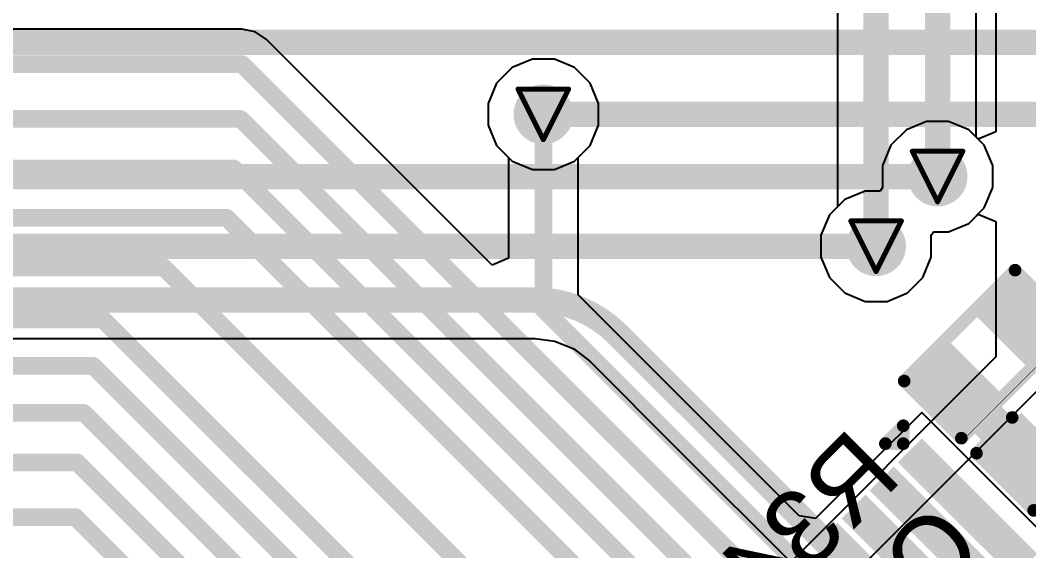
# Model space of a CAD drawing. Header units: inches. Extents: x 0 to 5359, y 0 to 5098.
# Drawn here: x 44.52 to 54.64, y 69.36 to 74.69 of the extents above; entities that cross this region are included whole.
import ezdxf

# ---------------------------------------------------------------- set-up
doc = ezdxf.new("R2010")
doc.units = ezdxf.units.IN
for name, color, linetype in [('Bottom Layer', 5, 'Continuous'), ('Bottom Overlay', 54, 'Continuous'), ('Bottom Paste', 16, 'Continuous'), ('Bottom Solder', 6, 'Continuous'), ('Drill Drawing', 1, 'Continuous'), ('Layer 1', 16, 'Continuous'), ('Layer 2', 76, 'Continuous'), ('Top Layer', 1, 'Continuous'), ('Top Overlay', 2, 'Continuous'), ('Top Paste', 8, 'Continuous'), ('Top Solder', 216, 'Continuous'), ('Via Holes', 16, 'Continuous')]:
    doc.layers.add(name, color=color, linetype=linetype)
doc.styles.add('Arial', font='', dxfattribs={"height": 0.2})
doc.styles.get('Arial').set_extended_font_data('Arial')

# ---------------------------------------------------------------- blocks, each defined once
blk = doc.blocks.new('LQFP_128_EP_14_14__40')
at = {"layer": 'Top Layer'}
for points in [[(-6.85, 6.3), (-6.85, 6.1), (-8.35, 6.1), (-8.35, 6.3)], [(-6.85, 5.9), (-6.85, 5.7), (-8.35, 5.7), (-8.35, 5.9)], [(-6.85, 5.5), (-6.85, 5.3), (-8.35, 5.3), (-8.35, 5.5)], [(-6.85, 5.1), (-6.85, 4.9), (-8.35, 4.9), (-8.35, 5.1)]]:
    blk.add_hatch(color=1, dxfattribs=at).paths.add_polyline_path(points)
at = {"layer": 'Top Paste'}
for points in [[(-6.85, 6.3), (-6.85, 6.1), (-8.35, 6.1), (-8.35, 6.3)], [(-6.85, 5.9), (-6.85, 5.7), (-8.35, 5.7), (-8.35, 5.9)], [(-6.85, 5.5), (-6.85, 5.3), (-8.35, 5.3), (-8.35, 5.5)], [(-6.85, 5.1), (-6.85, 4.9), (-8.35, 4.9), (-8.35, 5.1)]]:
    blk.add_hatch(color=8, dxfattribs=at).paths.add_polyline_path(points)
at = {"layer": 'Top Solder'}
for points in [[(-6.78, 6.37), (-6.78, 6.03), (-8.42, 6.03), (-8.42, 6.37)], [(-6.78, 5.97), (-6.78, 5.63), (-8.42, 5.63), (-8.42, 5.97)], [(-6.78, 5.57), (-6.78, 5.23), (-8.42, 5.23), (-8.42, 5.57)], [(-6.78, 5.17), (-6.78, 4.83), (-8.42, 4.83), (-8.42, 5.17)]]:
    blk.add_hatch(color=216, dxfattribs=at).paths.add_polyline_path(points)
at = {"layer": 'Top Overlay'}
for points in [[(-8.514, 6.2, 0.127, 0.127, 0), (-8.641, 6.327, 0.127, 0.127, 0)], [(-8.641, 6.073, 0.127, 0.127, 0), (-8.641, 6.327, 0.127, 0.127, 0)], [(-8.641, 6.073, 0.127, 0.127, 0), (-8.514, 6.2, 0.127, 0.127, 0)]]:
    blk.add_lwpolyline(points, format="xyseb", dxfattribs=at)
for points in [[(-8.673, 6.327, 0.0635, 0.0635, 1), (-8.609, 6.327, 0.0635, 0.0635, 1)], [(-8.673, 6.327, 0.0635, 0.0635, 1), (-8.609, 6.327, 0.0635, 0.0635, 1)], [(-8.546, 6.2, 0.0635, 0.0635, 1), (-8.482, 6.2, 0.0635, 0.0635, 1)], [(-8.546, 6.2, 0.0635, 0.0635, 1), (-8.482, 6.2, 0.0635, 0.0635, 1)], [(-8.673, 6.073, 0.0635, 0.0635, 1), (-8.609, 6.073, 0.0635, 0.0635, 1)], [(-8.673, 6.073, 0.0635, 0.0635, 1), (-8.609, 6.073, 0.0635, 0.0635, 1)]]:
    blk.add_lwpolyline(points, format="xyseb", close=True, dxfattribs=at)
blk = doc.blocks.new('R___0402_B_141')
at = {"layer": 'Bottom Layer'}
for points in [[(-0.241, 0.318), (-0.241, -0.318), (-0.699, -0.318), (-0.699, 0.318)], [(0.699, 0.318), (0.699, -0.318), (0.241, -0.318), (0.241, 0.318)]]:
    blk.add_hatch(color=5, dxfattribs=at).paths.add_polyline_path(points)
at = {"layer": 'Bottom Paste'}
for points in [[(-0.241, 0.318), (-0.241, -0.318), (-0.699, -0.318), (-0.699, 0.318)], [(0.699, 0.318), (0.699, -0.318), (0.241, -0.318), (0.241, 0.318)]]:
    blk.add_hatch(color=16, dxfattribs=at).paths.add_polyline_path(points)
at = {"layer": 'Bottom Solder'}
for points in [[(-0.186, 0.373), (-0.186, -0.373), (-0.754, -0.373), (-0.754, 0.373)], [(0.754, 0.373), (0.754, -0.373), (0.186, -0.373), (0.186, 0.373)]]:
    blk.add_hatch(color=6, dxfattribs=at).paths.add_polyline_path(points)
at = {"layer": 'Bottom Overlay'}
for points in [[(0.787, 0.406, 0.127, 0.127, 0), (-0.787, 0.406, 0.127, 0.127, 0)], [(-0.787, -0.406, 0.127, 0.127, 0), (-0.787, 0.406, 0.127, 0.127, 0)], [(0.813, 0.432, 0.00323, 0.00323, 0), (-0.813, 0.432, 0.00323, 0.00323, 0)], [(0.787, -0.406, 0.127, 0.127, 0), (0.787, 0.406, 0.127, 0.127, 0)], [(0.787, -0.406, 0.127, 0.127, 0), (-0.787, -0.406, 0.127, 0.127, 0)]]:
    blk.add_lwpolyline(points, format="xyseb", dxfattribs=at)
for points in [[(-0.819, 0.406, 0.0635, 0.0635, 1), (-0.756, 0.406, 0.0635, 0.0635, 1)], [(-0.819, 0.406, 0.0635, 0.0635, 1), (-0.756, 0.406, 0.0635, 0.0635, 1)], [(-0.814, 0.432, 0.00161, 0.00161, 1), (-0.812, 0.432, 0.00161, 0.00161, 1)], [(0.756, 0.406, 0.0635, 0.0635, 1), (0.819, 0.406, 0.0635, 0.0635, 1)], [(0.756, 0.406, 0.0635, 0.0635, 1), (0.819, 0.406, 0.0635, 0.0635, 1)], [(0.812, 0.432, 0.00161, 0.00161, 1), (0.814, 0.432, 0.00161, 0.00161, 1)], [(-0.819, -0.406, 0.0635, 0.0635, 1), (-0.756, -0.406, 0.0635, 0.0635, 1)], [(-0.819, -0.406, 0.0635, 0.0635, 1), (-0.756, -0.406, 0.0635, 0.0635, 1)], [(0.756, -0.406, 0.0635, 0.0635, 1), (0.819, -0.406, 0.0635, 0.0635, 1)], [(0.756, -0.406, 0.0635, 0.0635, 1), (0.819, -0.406, 0.0635, 0.0635, 1)]]:
    blk.add_lwpolyline(points, format="xyseb", close=True, dxfattribs=at)
blk = doc.blocks.new('C___0402_B_329')
at = {"layer": 'Bottom Layer'}
for points in [[(-0.241, 0.318), (-0.241, -0.318), (-0.699, -0.318), (-0.699, 0.318)], [(0.699, 0.318), (0.699, -0.318), (0.241, -0.318), (0.241, 0.318)]]:
    blk.add_hatch(color=5, dxfattribs=at).paths.add_polyline_path(points)
at = {"layer": 'Bottom Paste'}
for points in [[(-0.241, 0.318), (-0.241, -0.318), (-0.699, -0.318), (-0.699, 0.318)], [(0.699, 0.318), (0.699, -0.318), (0.241, -0.318), (0.241, 0.318)]]:
    blk.add_hatch(color=16, dxfattribs=at).paths.add_polyline_path(points)
at = {"layer": 'Bottom Solder'}
for points in [[(-0.181, 0.377), (-0.181, -0.377), (-0.758, -0.377), (-0.758, 0.377)], [(0.758, 0.377), (0.758, -0.377), (0.181, -0.377), (0.181, 0.377)]]:
    blk.add_hatch(color=6, dxfattribs=at).paths.add_polyline_path(points)
at = {"layer": 'Bottom Overlay'}
for points in [[(-0.279, 0.406, 0.127, 0.127, 0), (-0.787, 0.406, 0.127, 0.127, 0)], [(-0.787, -0.406, 0.127, 0.127, 0), (-0.787, 0.406, 0.127, 0.127, 0)], [(0.787, 0.406, 0.127, 0.127, 0), (0.279, 0.406, 0.127, 0.127, 0)], [(0.787, -0.406, 0.127, 0.127, 0), (0.787, 0.406, 0.127, 0.127, 0)], [(-0.279, -0.406, 0.127, 0.127, 0), (-0.787, -0.406, 0.127, 0.127, 0)], [(0.787, -0.406, 0.127, 0.127, 0), (0.279, -0.406, 0.127, 0.127, 0)]]:
    blk.add_lwpolyline(points, format="xyseb", dxfattribs=at)
for points in [[(-0.819, 0.406, 0.0635, 0.0635, 1), (-0.756, 0.406, 0.0635, 0.0635, 1)], [(-0.819, 0.406, 0.0635, 0.0635, 1), (-0.756, 0.406, 0.0635, 0.0635, 1)], [(-0.311, 0.406, 0.0635, 0.0635, 1), (-0.248, 0.406, 0.0635, 0.0635, 1)], [(0.248, 0.406, 0.0635, 0.0635, 1), (0.311, 0.406, 0.0635, 0.0635, 1)], [(0.756, 0.406, 0.0635, 0.0635, 1), (0.819, 0.406, 0.0635, 0.0635, 1)], [(0.756, 0.406, 0.0635, 0.0635, 1), (0.819, 0.406, 0.0635, 0.0635, 1)], [(-0.819, -0.406, 0.0635, 0.0635, 1), (-0.756, -0.406, 0.0635, 0.0635, 1)], [(-0.819, -0.406, 0.0635, 0.0635, 1), (-0.756, -0.406, 0.0635, 0.0635, 1)], [(-0.311, -0.406, 0.0635, 0.0635, 1), (-0.248, -0.406, 0.0635, 0.0635, 1)], [(0.248, -0.406, 0.0635, 0.0635, 1), (0.311, -0.406, 0.0635, 0.0635, 1)], [(0.756, -0.406, 0.0635, 0.0635, 1), (0.819, -0.406, 0.0635, 0.0635, 1)], [(0.756, -0.406, 0.0635, 0.0635, 1), (0.819, -0.406, 0.0635, 0.0635, 1)]]:
    blk.add_lwpolyline(points, format="xyseb", close=True, dxfattribs=at)

msp = doc.modelspace()

# ---------------------------------------------------------------- hatches: boundary and pattern name
at = {"layer": 'Bottom Layer'}
h = msp.add_hatch(color=5, dxfattribs=at)
edge = h.paths.add_edge_path()
edge.add_arc((49.77, 73.746), 0.3, 0, 360)
h = msp.add_hatch(color=5, dxfattribs=at)
edge = h.paths.add_edge_path()
edge.add_arc((53.729, 73.121), 0.3, 0, 360)
h = msp.add_hatch(color=5, dxfattribs=at)
edge = h.paths.add_edge_path()
edge.add_arc((53.111, 72.421), 0.3, 0, 360)
at = {"layer": 'Layer 1'}
h = msp.add_hatch(color=16, dxfattribs=at)
edge = h.paths.add_edge_path()
edge.add_arc((49.77, 73.746), 0.3, 0, 360)
h = msp.add_hatch(color=16, dxfattribs=at)
edge = h.paths.add_edge_path()
edge.add_arc((53.729, 73.121), 0.3, 0, 360)
h = msp.add_hatch(color=16, dxfattribs=at)
edge = h.paths.add_edge_path()
edge.add_arc((53.111, 72.421), 0.3, 0, 360)
at = {"layer": 'Layer 2'}
h = msp.add_hatch(color=76, dxfattribs=at)
edge = h.paths.add_edge_path()
edge.add_arc((49.77, 73.746), 0.3, 0, 360)
h = msp.add_hatch(color=76, dxfattribs=at)
edge = h.paths.add_edge_path()
edge.add_arc((53.729, 73.121), 0.3, 0, 360)
h = msp.add_hatch(color=76, dxfattribs=at)
edge = h.paths.add_edge_path()
edge.add_arc((53.111, 72.421), 0.3, 0, 360)
at = {"layer": 'Top Layer'}
h = msp.add_hatch(color=1, dxfattribs=at)
edge = h.paths.add_edge_path()
edge.add_arc((49.77, 73.746), 0.3, 0, 360)
h = msp.add_hatch(color=1, dxfattribs=at)
edge = h.paths.add_edge_path()
edge.add_arc((53.729, 73.121), 0.3, 0, 360)
h = msp.add_hatch(color=1, dxfattribs=at)
edge = h.paths.add_edge_path()
edge.add_arc((53.111, 72.421), 0.3, 0, 360)
at = {"layer": 'Via Holes'}
h = msp.add_hatch(color=7, dxfattribs=at)
edge = h.paths.add_edge_path()
edge.add_arc((49.77, 73.746), 0.15, 0, 360)
h = msp.add_hatch(color=7, dxfattribs=at)
edge = h.paths.add_edge_path()
edge.add_arc((53.729, 73.121), 0.15, 0, 360)
h = msp.add_hatch(color=7, dxfattribs=at)
edge = h.paths.add_edge_path()
edge.add_arc((53.111, 72.421), 0.15, 0, 360)

# ---------------------------------------------------------------- linework, layer by layer
at = {"layer": 'Bottom Layer'}
for p, q in [((41.631, 71.494), (49.68, 71.494)), ((49.68, 71.494), (49.682, 71.494)), ((49.682, 71.494), (49.687, 71.494)), ((49.687, 71.494), (49.886, 71.468)), ((49.886, 71.468), (50.076, 71.389)), ((50.076, 71.389), (50.236, 71.267)), ((50.236, 71.267), (50.238, 71.263)), ((50.238, 71.263), (50.24, 71.262)), ((50.24, 71.262), (50.24, 71.262)), ((50.24, 71.262), (51.125, 70.377)), ((51.125, 70.377), (51.129, 70.372)), ((51.129, 70.372), (51.131, 70.371)), ((51.131, 70.371), (51.131, 70.37)), ((51.131, 70.37), (52.279, 69.223))]:
    msp.add_line(p, q, dxfattribs=at)
for points in [[(40.204, 74.47, 0.254, 0.254, 0), (69.319, 74.47, 0.254, 0.254, 0)], [(49.77, 73.746, 0.254, 0.254, 0), (68.3, 73.746, 0.254, 0.254, 0)], [(40.57, 73.121, 0.254, 0.254, 0), (53.729, 73.121, 0.254, 0.254, 0)], [(41.003, 72.421, 0.254, 0.254, 0), (53.111, 72.421, 0.254, 0.254, 0)], [(54.632, 71.703, 0.381, 0.381, 0), (55.2, 72.271, 0.381, 0.381, 0)], [(41.631, 71.882, 0.254, 0.254, 0), (49.68, 71.882, 0.254, 0.254, 0)], [(49.68, 71.882, 0.254, 0.254, 0), (49.683, 71.882, 0.254, 0.254, 0)], [(49.683, 71.882, 0.254, 0.254, -0.198564), (50.513, 71.538, 0.254, 0.254, 0)], [(50.513, 71.538, 0.254, 0.254, 0), (50.514, 71.537, 0.254, 0.254, 0)], [(50.514, 71.537, 0.254, 0.254, 0), (51.4, 70.651, 0.254, 0.254, 0)], [(53.645, 71.068, 0.178, 0.178, 0), (53.842, 71.068, 0.178, 0.178, 0)], [(53.905, 71.005, 0.381, 0.381, 0), (55.356, 69.554, 0.381, 0.381, 0)], [(53.842, 71.068, 0.178, 0.178, 0), (53.905, 71.005, 0.178, 0.178, 0)], [(51.4, 70.651, 0.254, 0.254, 0), (51.406, 70.645, 0.254, 0.254, 0)], [(51.406, 70.645, 0.254, 0.254, 0), (58.375, 63.675, 0.254, 0.254, 0)]]:
    msp.add_lwpolyline(points, format="xyseb", dxfattribs=at)
for points in [[(49.706, 73.746, 0.127, 0.127, 1), (49.833, 73.746, 0.127, 0.127, 1)], [(53.665, 73.121, 0.127, 0.127, 1), (53.792, 73.121, 0.127, 0.127, 1)], [(53.048, 72.421, 0.127, 0.127, 1), (53.175, 72.421, 0.127, 0.127, 1)], [(49.617, 71.882, 0.127, 0.127, 1), (49.744, 71.882, 0.127, 0.127, 1)], [(49.617, 71.882, 0.127, 0.127, 1), (49.744, 71.882, 0.127, 0.127, 1)], [(49.619, 71.882, 0.127, 0.127, 1), (49.746, 71.882, 0.127, 0.127, 1)], [(49.619, 71.882, 0.127, 0.127, 1), (49.746, 71.882, 0.127, 0.127, 1)], [(54.537, 71.703, 0.191, 0.191, 1), (54.728, 71.703, 0.191, 0.191, 1)], [(50.449, 71.538, 0.127, 0.127, 1), (50.576, 71.538, 0.127, 0.127, 1)], [(50.449, 71.538, 0.127, 0.127, 1), (50.576, 71.538, 0.127, 0.127, 1)], [(50.451, 71.537, 0.127, 0.127, 1), (50.578, 71.537, 0.127, 0.127, 1)], [(50.451, 71.537, 0.127, 0.127, 1), (50.578, 71.537, 0.127, 0.127, 1)], [(53.6, 71.068, 0.0889, 0.0889, 1), (53.689, 71.068, 0.0889, 0.0889, 1)], [(53.81, 71.005, 0.191, 0.191, 1), (54, 71.005, 0.191, 0.191, 1)], [(53.798, 71.068, 0.0889, 0.0889, 1), (53.887, 71.068, 0.0889, 0.0889, 1)], [(53.798, 71.068, 0.0889, 0.0889, 1), (53.887, 71.068, 0.0889, 0.0889, 1)], [(53.861, 71.005, 0.0889, 0.0889, 1), (53.95, 71.005, 0.0889, 0.0889, 1)], [(51.337, 70.651, 0.127, 0.127, 1), (51.464, 70.651, 0.127, 0.127, 1)], [(51.337, 70.651, 0.127, 0.127, 1), (51.464, 70.651, 0.127, 0.127, 1)], [(51.343, 70.645, 0.127, 0.127, 1), (51.47, 70.645, 0.127, 0.127, 1)], [(51.343, 70.645, 0.127, 0.127, 1), (51.47, 70.645, 0.127, 0.127, 1)]]:
    msp.add_lwpolyline(points, format="xyseb", close=True, dxfattribs=at)
at = {"layer": 'Drill Drawing'}
for points in [[(49.516, 74, 0.0508, 0.0508, 0), (50.024, 74, 0.0508, 0.0508, 0)], [(49.516, 74, 0.0508, 0.0508, 0), (49.77, 73.492, 0.0508, 0.0508, 0)], [(49.77, 73.492, 0.0508, 0.0508, 0), (50.024, 74, 0.0508, 0.0508, 0)], [(53.475, 73.375, 0.0508, 0.0508, 0), (53.983, 73.375, 0.0508, 0.0508, 0)], [(53.475, 73.375, 0.0508, 0.0508, 0), (53.729, 72.867, 0.0508, 0.0508, 0)], [(53.729, 72.867, 0.0508, 0.0508, 0), (53.983, 73.375, 0.0508, 0.0508, 0)], [(52.857, 72.675, 0.0508, 0.0508, 0), (53.365, 72.675, 0.0508, 0.0508, 0)], [(52.857, 72.675, 0.0508, 0.0508, 0), (53.111, 72.167, 0.0508, 0.0508, 0)], [(53.111, 72.167, 0.0508, 0.0508, 0), (53.365, 72.675, 0.0508, 0.0508, 0)]]:
    msp.add_lwpolyline(points, format="xyseb", dxfattribs=at)
for points in [[(49.503, 74, 0.0254, 0.0254, 1), (49.528, 74, 0.0254, 0.0254, 1)], [(49.503, 74, 0.0254, 0.0254, 1), (49.528, 74, 0.0254, 0.0254, 1)], [(50.011, 74, 0.0254, 0.0254, 1), (50.036, 74, 0.0254, 0.0254, 1)], [(50.011, 74, 0.0254, 0.0254, 1), (50.036, 74, 0.0254, 0.0254, 1)], [(49.757, 73.492, 0.0254, 0.0254, 1), (49.782, 73.492, 0.0254, 0.0254, 1)], [(49.757, 73.492, 0.0254, 0.0254, 1), (49.782, 73.492, 0.0254, 0.0254, 1)], [(53.462, 73.375, 0.0254, 0.0254, 1), (53.487, 73.375, 0.0254, 0.0254, 1)], [(53.462, 73.375, 0.0254, 0.0254, 1), (53.487, 73.375, 0.0254, 0.0254, 1)], [(53.97, 73.375, 0.0254, 0.0254, 1), (53.995, 73.375, 0.0254, 0.0254, 1)], [(53.97, 73.375, 0.0254, 0.0254, 1), (53.995, 73.375, 0.0254, 0.0254, 1)], [(53.716, 72.867, 0.0254, 0.0254, 1), (53.741, 72.867, 0.0254, 0.0254, 1)], [(53.716, 72.867, 0.0254, 0.0254, 1), (53.741, 72.867, 0.0254, 0.0254, 1)], [(52.845, 72.675, 0.0254, 0.0254, 1), (52.87, 72.675, 0.0254, 0.0254, 1)], [(52.845, 72.675, 0.0254, 0.0254, 1), (52.87, 72.675, 0.0254, 0.0254, 1)], [(53.353, 72.675, 0.0254, 0.0254, 1), (53.378, 72.675, 0.0254, 0.0254, 1)], [(53.353, 72.675, 0.0254, 0.0254, 1), (53.378, 72.675, 0.0254, 0.0254, 1)], [(53.099, 72.167, 0.0254, 0.0254, 1), (53.124, 72.167, 0.0254, 0.0254, 1)], [(53.099, 72.167, 0.0254, 0.0254, 1), (53.124, 72.167, 0.0254, 0.0254, 1)]]:
    msp.add_lwpolyline(points, format="xyseb", close=True, dxfattribs=at)
at = {"layer": 'Layer 1'}
for p, q in [((49.66, 74.3), (49.456, 74.216)), ((49.88, 74.3), (49.66, 74.3)), ((50.084, 74.216), (49.88, 74.3)), ((49.456, 74.216), (49.3, 74.06)), ((50.239, 74.06), (50.084, 74.216)), ((49.3, 74.06), (49.216, 73.856)), ((50.324, 73.856), (50.239, 74.06)), ((49.216, 73.856), (49.216, 73.636)), ((50.324, 73.636), (50.324, 73.856)), ((53.618, 73.675), (53.415, 73.59)), ((53.839, 73.675), (53.618, 73.675)), ((54.042, 73.59), (53.839, 73.675)), ((49.216, 73.636), (49.3, 73.432)), ((50.239, 73.432), (50.324, 73.636)), ((53.415, 73.59), (53.259, 73.435)), ((54.198, 73.435), (54.042, 73.59)), ((49.3, 73.432), (49.456, 73.276)), ((50.084, 73.276), (50.239, 73.432)), ((53.259, 73.435), (53.175, 73.231)), ((54.283, 73.231), (54.198, 73.435)), ((49.456, 73.276), (49.66, 73.192)), ((49.88, 73.192), (50.084, 73.276)), ((49.66, 73.192), (49.88, 73.192)), ((53.175, 73.231), (53.175, 73.011)), ((54.283, 73.011), (54.283, 73.231)), ((53.001, 72.975), (52.798, 72.891)), ((53.151, 72.975), (53.001, 72.975)), ((53.175, 73.011), (53.151, 72.975)), ((54.198, 72.807), (54.283, 73.011)), ((52.798, 72.891), (52.642, 72.735)), ((52.642, 72.735), (52.557, 72.531)), ((54.042, 72.651), (54.198, 72.807)), ((53.839, 72.567), (54.042, 72.651)), ((52.557, 72.531), (52.557, 72.311)), ((53.665, 72.531), (53.689, 72.567)), ((53.665, 72.311), (53.665, 72.531)), ((53.689, 72.567), (53.839, 72.567)), ((52.557, 72.311), (52.642, 72.107)), ((53.581, 72.107), (53.665, 72.311)), ((52.642, 72.107), (52.798, 71.952)), ((53.425, 71.952), (53.581, 72.107)), ((52.798, 71.952), (53.001, 71.867)), ((53.222, 71.867), (53.425, 71.952)), ((53.001, 71.867), (53.222, 71.867))]:
    msp.add_line(p, q, dxfattribs=at)
at = {"layer": 'Layer 2'}
for p, q in [((54.313, 76.51), (54.313, 73.571)), ((49.66, 74.3), (49.456, 74.216)), ((49.88, 74.3), (49.66, 74.3)), ((50.084, 74.216), (49.88, 74.3)), ((49.456, 74.216), (49.3, 74.06)), ((50.239, 74.06), (50.084, 74.216)), ((49.3, 74.06), (49.216, 73.856)), ((50.324, 73.856), (50.239, 74.06)), ((49.216, 73.856), (49.216, 73.636)), ((50.324, 73.636), (50.324, 73.856)), ((53.618, 73.675), (53.415, 73.59)), ((53.839, 73.675), (53.618, 73.675)), ((54.042, 73.59), (53.839, 73.675)), ((49.216, 73.636), (49.3, 73.432)), ((50.239, 73.432), (50.324, 73.636)), ((53.415, 73.59), (53.259, 73.435)), ((54.136, 73.497), (54.042, 73.59)), ((54.313, 73.571), (54.136, 73.497)), ((49.3, 73.432), (49.456, 73.276)), ((50.084, 73.276), (50.239, 73.432)), ((53.259, 73.435), (53.175, 73.231)), ((49.456, 73.276), (49.66, 73.192)), ((49.88, 73.192), (50.084, 73.276)), ((49.66, 73.192), (49.88, 73.192)), ((53.175, 73.231), (53.175, 73.011)), ((53.001, 72.975), (52.798, 72.891)), ((53.151, 72.975), (53.001, 72.975)), ((53.175, 73.011), (53.151, 72.975)), ((52.798, 72.891), (52.642, 72.735)), ((52.642, 72.735), (52.557, 72.531)), ((54.042, 72.651), (54.136, 72.744)), ((54.136, 72.744), (54.313, 72.671)), ((53.839, 72.567), (54.042, 72.651)), ((54.313, 72.671), (54.313, 71.309)), ((52.557, 72.531), (52.557, 72.311)), ((53.665, 72.531), (53.689, 72.567)), ((53.665, 72.311), (53.665, 72.531)), ((53.689, 72.567), (53.839, 72.567)), ((52.557, 72.311), (52.642, 72.107)), ((53.581, 72.107), (53.665, 72.311)), ((52.642, 72.107), (52.798, 71.952)), ((53.425, 71.952), (53.581, 72.107)), ((52.798, 71.952), (53.001, 71.867)), ((53.222, 71.867), (53.425, 71.952)), ((53.001, 71.867), (53.222, 71.867)), ((52.055, 68.298), (55.269, 71.512)), ((54.313, 71.309), (49.116, 66.112))]:
    msp.add_line(p, q, dxfattribs=at)
at = {"layer": 'Top Layer'}
for p, q in [((54.117, 73.516), (54.117, 88.748)), ((52.723, 88.02), (52.723, 72.816)), ((46.743, 74.6), (42.369, 74.6)), ((46.877, 74.573), (46.743, 74.6)), ((46.991, 74.497), (46.877, 74.573)), ((49.256, 72.232), (46.991, 74.497)), ((49.66, 74.3), (49.456, 74.216)), ((49.88, 74.3), (49.66, 74.3)), ((50.084, 74.216), (49.88, 74.3)), ((49.456, 74.216), (49.3, 74.06)), ((50.239, 74.06), (50.084, 74.216)), ((49.3, 74.06), (49.216, 73.856)), ((50.324, 73.856), (50.239, 74.06)), ((49.216, 73.856), (49.216, 73.636)), ((50.324, 73.636), (50.324, 73.856)), ((49.216, 73.636), (49.3, 73.432)), ((50.239, 73.432), (50.324, 73.636)), ((54.198, 73.435), (54.117, 73.516)), ((49.3, 73.432), (49.42, 73.312)), ((50.119, 73.312), (50.239, 73.432)), ((54.283, 73.231), (54.198, 73.435)), ((49.42, 73.312), (49.42, 72.3)), ((50.119, 71.934), (50.119, 73.312)), ((54.283, 73.011), (54.283, 73.231)), ((54.198, 72.807), (54.283, 73.011)), ((52.642, 72.735), (52.557, 72.531)), ((52.723, 72.816), (52.642, 72.735)), ((54.042, 72.651), (54.198, 72.807)), ((53.839, 72.567), (54.042, 72.651)), ((52.557, 72.531), (52.557, 72.311)), ((53.665, 72.531), (53.689, 72.567)), ((53.665, 72.311), (53.665, 72.531)), ((53.689, 72.567), (53.839, 72.567)), ((49.42, 72.3), (49.256, 72.232)), ((52.557, 72.311), (52.642, 72.107)), ((53.581, 72.107), (53.665, 72.311)), ((52.642, 72.107), (52.798, 71.952)), ((53.425, 71.952), (53.581, 72.107)), ((52.339, 69.715), (50.119, 71.934)), ((52.798, 71.952), (53.001, 71.867)), ((53.222, 71.867), (53.425, 71.952)), ((53.001, 71.867), (53.222, 71.867)), ((53.571, 70.752), (53.07, 70.251)), ((54.883, 69.44), (53.571, 70.752)), ((53.07, 70.251), (53.005, 70.186)), ((53.005, 70.186), (52.504, 69.686)), ((52.504, 69.686), (52.339, 69.715))]:
    msp.add_line(p, q, dxfattribs=at)
for points in [[(53.729, 73.375, 0.254, 0.254, 0), (53.729, 88.748, 0.254, 0.254, 0)], [(53.111, 72.675, 0.254, 0.254, 0), (53.111, 88.063, 0.254, 0.254, 0)], [(17.04, 74.25, 0.178, 0.178, 0), (46.743, 74.25, 0.178, 0.178, 0)], [(46.743, 74.25, 0.178, 0.178, 0), (52.616, 68.377, 0.178, 0.178, 0)], [(17.808, 73.7, 0.178, 0.178, 0), (46.728, 73.7, 0.178, 0.178, 0)], [(46.728, 73.7, 0.178, 0.178, 0), (52.333, 68.094, 0.178, 0.178, 0)], [(49.77, 71.789, 0.178, 0.178, 0), (49.77, 73.675, 0.178, 0.178, 0)], [(23.054, 73.203, 0.178, 0.178, 0), (46.659, 73.203, 0.178, 0.178, 0)], [(46.659, 73.203, 0.178, 0.178, 0), (52.05, 67.812, 0.178, 0.178, 0)], [(23.054, 72.707, 0.178, 0.178, 0), (46.589, 72.707, 0.178, 0.178, 0)], [(46.589, 72.707, 0.178, 0.178, 0), (51.767, 67.529, 0.178, 0.178, 0)], [(17.941, 72.208, 0.178, 0.178, 0), (45.957, 72.208, 0.178, 0.178, 0)], [(45.957, 72.208, 0.178, 0.178, 0), (51.202, 66.963, 0.178, 0.178, 0)], [(49.77, 71.789, 0.178, 0.178, 0), (52.899, 68.66, 0.178, 0.178, 0)], [(17.51, 71.684, 0.178, 0.178, 0), (45.349, 71.684, 0.178, 0.178, 0)], [(45.349, 71.684, 0.178, 0.178, 0), (50.636, 66.397, 0.178, 0.178, 0)], [(18, 71.219, 0.178, 0.178, 0), (45.249, 71.219, 0.178, 0.178, 0)], [(45.249, 71.219, 0.178, 0.178, 0), (50.353, 66.115, 0.178, 0.178, 0)], [(18, 70.747, 0.178, 0.178, 0), (45.155, 70.747, 0.178, 0.178, 0)], [(45.155, 70.747, 0.178, 0.178, 0), (50.071, 65.832, 0.178, 0.178, 0)], [(19.018, 70.25, 0.178, 0.178, 0), (45.086, 70.25, 0.178, 0.178, 0)], [(45.086, 70.25, 0.178, 0.178, 0), (49.788, 65.549, 0.178, 0.178, 0)], [(15.007, 69.7, 0.178, 0.178, 0), (45.071, 69.7, 0.178, 0.178, 0)], [(45.071, 69.7, 0.178, 0.178, 0), (49.505, 65.266, 0.178, 0.178, 0)]]:
    msp.add_lwpolyline(points, format="xyseb", dxfattribs=at)
for points in [[(46.699, 74.25, 0.0889, 0.0889, 1), (46.788, 74.25, 0.0889, 0.0889, 1)], [(46.699, 74.25, 0.0889, 0.0889, 1), (46.788, 74.25, 0.0889, 0.0889, 1)], [(46.683, 73.7, 0.0889, 0.0889, 1), (46.772, 73.7, 0.0889, 0.0889, 1)], [(46.683, 73.7, 0.0889, 0.0889, 1), (46.772, 73.7, 0.0889, 0.0889, 1)], [(49.725, 73.675, 0.0889, 0.0889, 1), (49.814, 73.675, 0.0889, 0.0889, 1)], [(53.665, 73.375, 0.127, 0.127, 1), (53.792, 73.375, 0.127, 0.127, 1)], [(46.615, 73.203, 0.0889, 0.0889, 1), (46.703, 73.203, 0.0889, 0.0889, 1)], [(46.615, 73.203, 0.0889, 0.0889, 1), (46.703, 73.203, 0.0889, 0.0889, 1)], [(46.544, 72.707, 0.0889, 0.0889, 1), (46.633, 72.707, 0.0889, 0.0889, 1)], [(46.544, 72.707, 0.0889, 0.0889, 1), (46.633, 72.707, 0.0889, 0.0889, 1)], [(53.048, 72.675, 0.127, 0.127, 1), (53.175, 72.675, 0.127, 0.127, 1)], [(45.913, 72.208, 0.0889, 0.0889, 1), (46.001, 72.208, 0.0889, 0.0889, 1)], [(45.913, 72.208, 0.0889, 0.0889, 1), (46.001, 72.208, 0.0889, 0.0889, 1)], [(49.725, 71.789, 0.0889, 0.0889, 1), (49.814, 71.789, 0.0889, 0.0889, 1)], [(49.725, 71.789, 0.0889, 0.0889, 1), (49.814, 71.789, 0.0889, 0.0889, 1)], [(45.305, 71.684, 0.0889, 0.0889, 1), (45.394, 71.684, 0.0889, 0.0889, 1)], [(45.305, 71.684, 0.0889, 0.0889, 1), (45.394, 71.684, 0.0889, 0.0889, 1)], [(45.204, 71.219, 0.0889, 0.0889, 1), (45.293, 71.219, 0.0889, 0.0889, 1)], [(45.204, 71.219, 0.0889, 0.0889, 1), (45.293, 71.219, 0.0889, 0.0889, 1)], [(45.11, 70.747, 0.0889, 0.0889, 1), (45.199, 70.747, 0.0889, 0.0889, 1)], [(45.11, 70.747, 0.0889, 0.0889, 1), (45.199, 70.747, 0.0889, 0.0889, 1)], [(45.042, 70.25, 0.0889, 0.0889, 1), (45.131, 70.25, 0.0889, 0.0889, 1)], [(45.042, 70.25, 0.0889, 0.0889, 1), (45.131, 70.25, 0.0889, 0.0889, 1)], [(45.027, 69.7, 0.0889, 0.0889, 1), (45.116, 69.7, 0.0889, 0.0889, 1)], [(45.027, 69.7, 0.0889, 0.0889, 1), (45.116, 69.7, 0.0889, 0.0889, 1)]]:
    msp.add_lwpolyline(points, format="xyseb", close=True, dxfattribs=at)

# ---------------------------------------------------------------- block references
for name, p, rotation in [('R___0402_B_141', (54.237, 71.337), 225), ('LQFP_128_EP_14_14__40', (55.02, 60.034), 315), ('C___0402_B_329', (54.963, 70.612), 225)]:
    msp.add_blockref(name, p, dxfattribs=dict(rotation=rotation))

# ---------------------------------------------------------------- texts
at = {"layer": 'Bottom Overlay', "style": 'Arial', "text_generation_flag": 2}
for s, p in [('R34', (53.393, 70.083)), ('C36', (54.226, 69.348))]:
    msp.add_text(s, height=0.762, rotation=45, dxfattribs=at).set_placement(p)
at = {"layer": 'Top Overlay', "style": 'Arial'}
msp.add_text('C37', height=0.762, rotation=315, dxfattribs=at).set_placement((43.366, 69.348))

doc.saveas('drawing.dxf')
